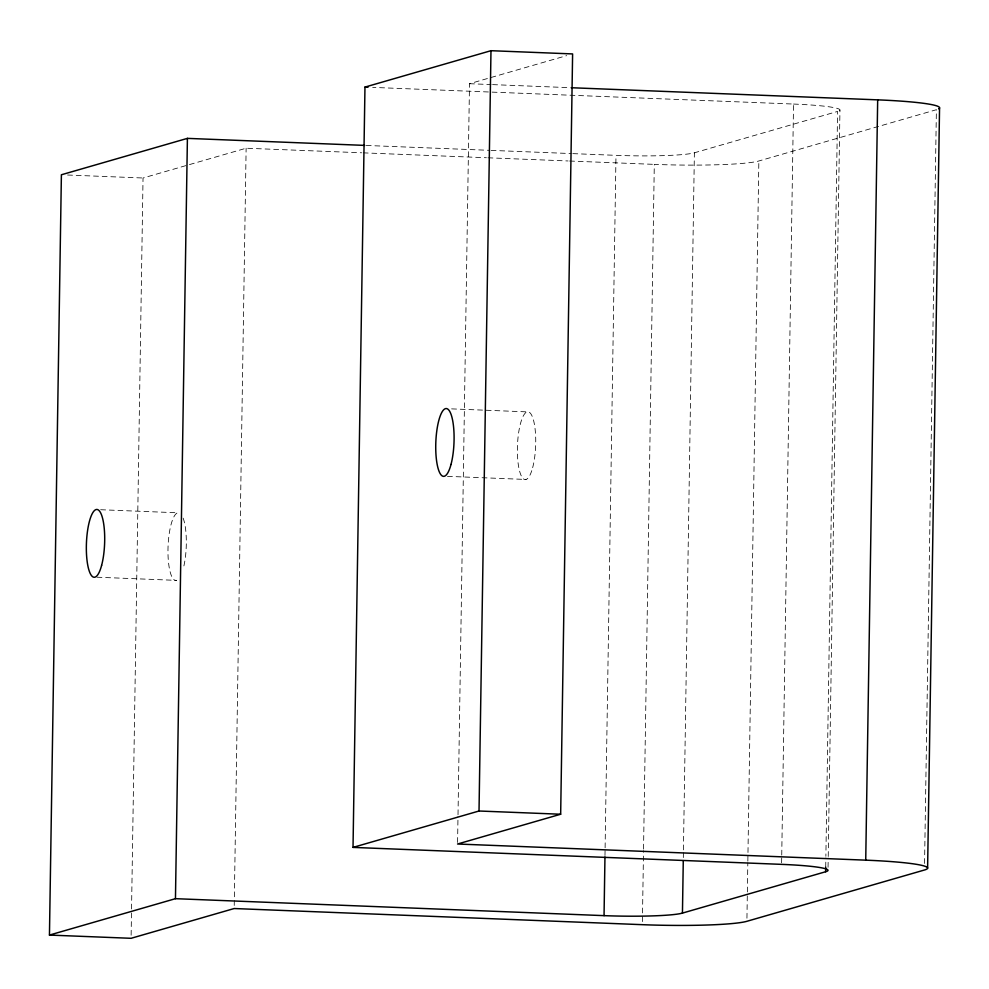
<?xml version="1.0" encoding="UTF-8"?>
<svg xmlns="http://www.w3.org/2000/svg" width="989" height="989" viewBox="0 0 989 989"><rect width="100%" height="100%" fill="white"/><g stroke="black" fill="none" stroke-linecap="round" stroke-linejoin="round"><path stroke-width="0.74" stroke-dasharray="4.95 3.71" d="M131.129 935.223L131.525 910.548M131.549 909.002L143.034 177.995L246.125 148.226L361.653 152.788M234.232 905.442L246.125 148.226M457.586 842.467L457.994 816.246M458.018 814.701L469.503 83.706L566.709 55.631M604.984 855.497L605.083 849.328M605.107 847.783L615.986 155.335A63.605 5.427 0.9 0 0 694.389 152.8L837.584 111.436L825.877 856.313M642.405 921.6L643.518 850.651M643.542 849.118L654.298 164.372A84.794 7.244 0.9 0 0 758.847 160.984L936.398 109.705L924.554 863.842M683.325 857.574L683.411 851.418M683.436 849.872L694.389 152.8M746.942 918.212L747.338 893.537M747.363 891.991L747.82 862.692M747.845 861.147L758.847 160.984M781.619 862.816L781.718 856.647M781.743 855.102L793.537 104.055L372.668 87.391M825.716 867.118L825.864 857.859M828.053 867.291L828.201 858.032M828.226 856.499L839.945 110.063M469.503 83.706L491.076 84.56M492.609 84.621L569.627 87.662M366.239 145.457L489.567 150.328M491.113 150.39L571.271 153.567M572.816 153.629L615.986 155.335M363.186 152.85L486.403 157.733M487.948 157.795L568.045 160.96M569.577 161.022L654.298 164.372M67.561 175.016L143.034 177.995M451.602 408.877L527.075 411.869M447.461 476.339L526.012 479.455M100.668 509.731L177.686 512.784A33.923 9.086 -87.7 0 0 167.982 549.216A33.923 9.086 -87.7 0 0 176.623 580.37L96.526 577.193M793.537 104.055A63.605 5.427 0.9 0 1 837.584 111.436M183.15 518.149A33.923 9.086 -87.7 0 1 183.249 568.601M532.651 467.686A33.923 9.086 -87.7 0 0 529.424 412.339A33.923 9.086 -87.7 0 0 517.556 456.955A33.923 9.086 -87.7 0 0 532.651 467.686"/><path stroke-width="1.48" d="M825.716 867.118L825.642 871.742A63.605 5.427 0.9 0 0 781.594 864.361L353.024 847.4L364.966 87.094L490.977 50.699L572.606 53.925L560.664 814.231L457.561 844.013L865.734 860.158A84.794 7.244 0.9 0 1 924.455 870.011L746.905 921.291A84.794 7.244 0.9 0 1 642.356 924.678L234.183 908.532L131.08 938.301L49.45 935.075L61.392 174.769L187.403 138.373L364.694 145.395M49.45 935.075L175.461 898.68L187.403 138.373M353.024 847.4L479.022 811.005L490.977 50.699M175.461 898.68L604.044 915.641L604.959 857.03M604.044 915.641A63.605 5.427 0.9 0 0 682.447 913.094L683.275 860.665M865.734 860.158L877.676 99.852L571.16 87.724M927.608 868.181L939.55 107.875M682.447 913.094L825.642 871.742M364.966 87.094L368.044 87.217M479.022 811.005L560.664 814.231M877.676 99.852A84.794 7.244 0.9 0 1 938.697 108.815M451.009 464.447A33.923 9.086 -87.7 0 0 447.794 409.1A33.923 9.086 -87.7 0 0 435.914 453.728A33.923 9.086 -87.7 0 0 451.009 464.447M101.62 565.362A33.923 9.086 -87.7 0 0 98.406 510.015A33.923 9.086 -87.7 0 0 86.525 554.644A33.923 9.086 -87.7 0 0 101.62 565.362"/></g></svg>
